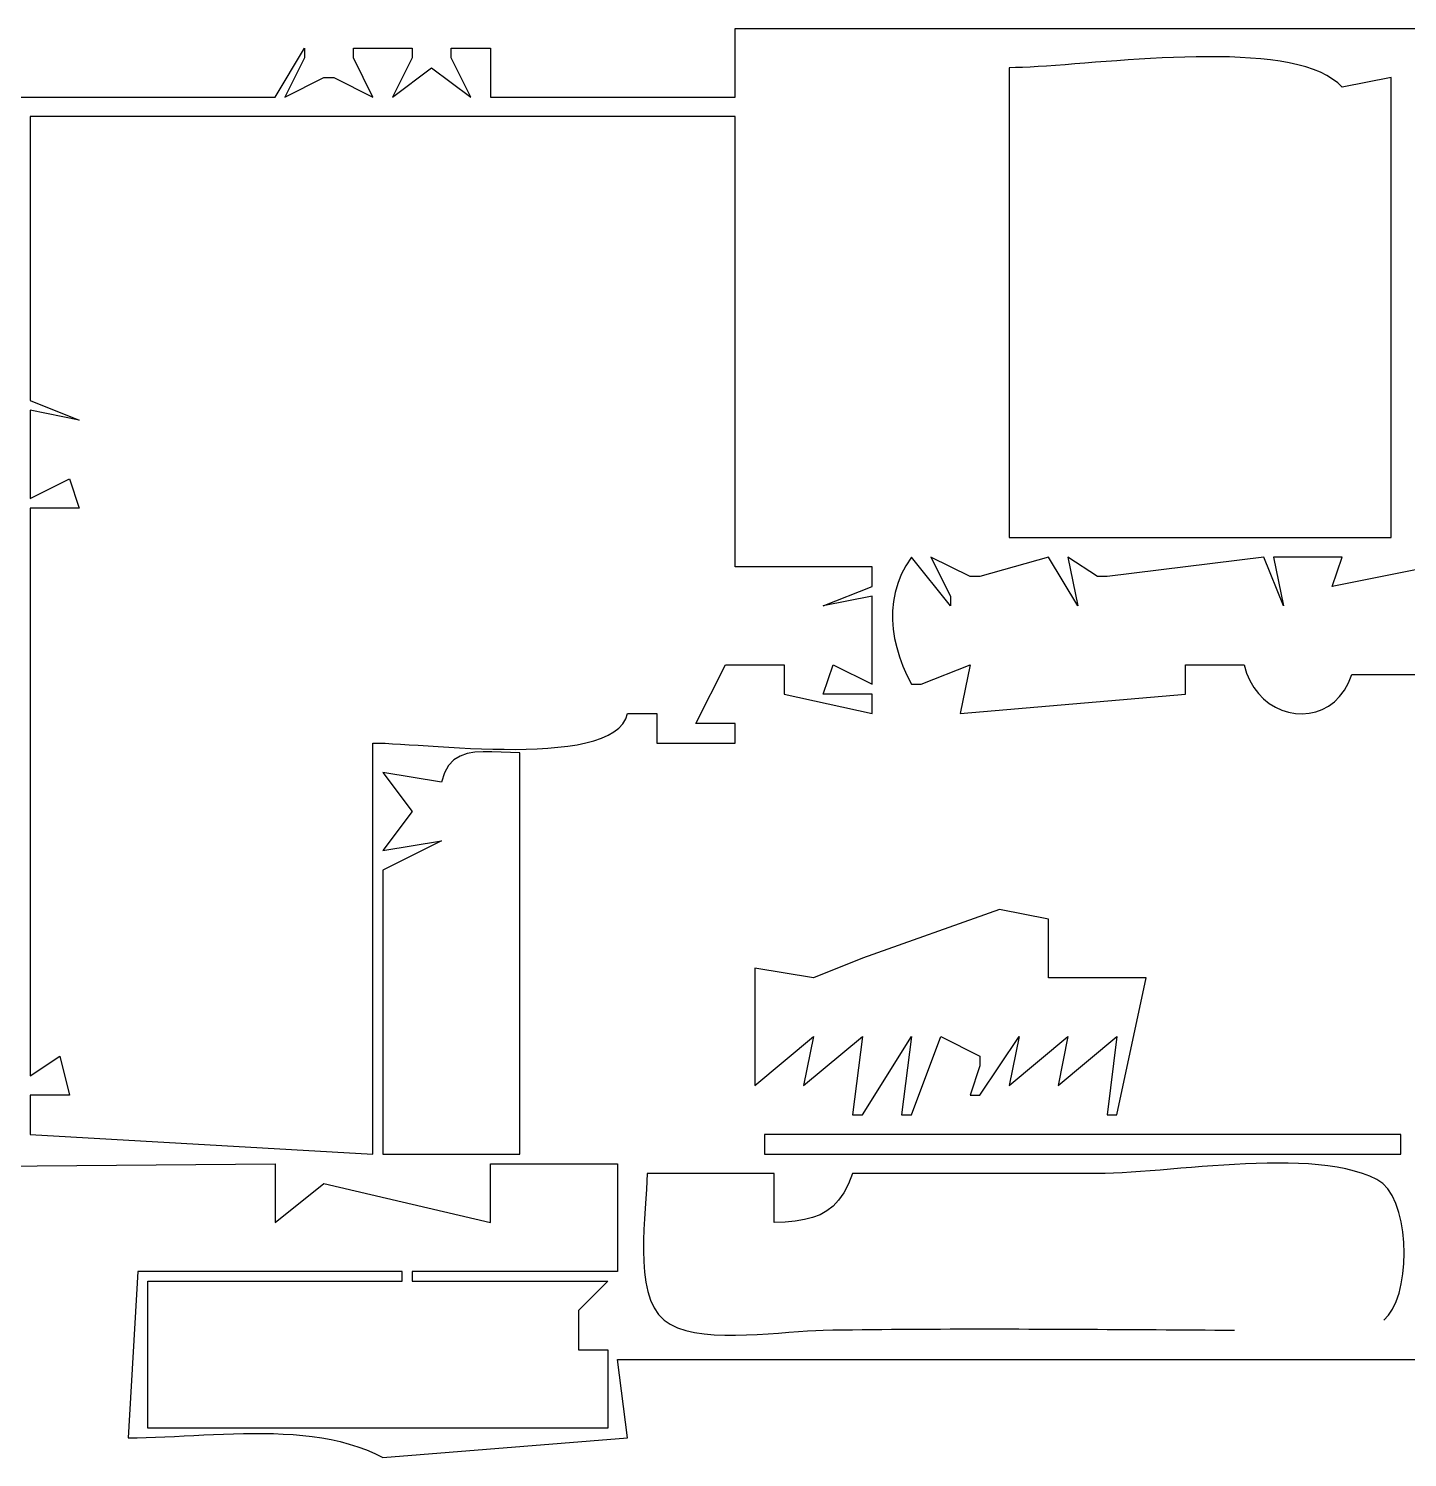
# Model space of a CAD drawing. Header units: metres. Extents: x 259 to 989, y 166 to 626.
# Drawn here: x 589.8 to 730.7, y 309 to 455 of the extents above; entities that cross this region are included whole.
import ezdxf

# ---------------------------------------------------------------- set-up
doc = ezdxf.new("R2010")
doc.units = ezdxf.units.M

msp = doc.modelspace()

# ---------------------------------------------------------------- linework, layer by layer
for p, q in [((662, 448), (662, 455)), ((662, 455), (913, 455)), ((615, 448), (618, 453)), ((618, 453), (618, 452)), ((623, 452), (623, 453)), ((623, 453), (629, 453)), ((629, 453), (629, 452)), ((633, 452), (633, 453)), ((633, 453), (637, 453)), ((637, 453), (637, 448)), ((618, 452), (616, 448)), ((625, 448), (623, 452)), ((629, 452), (627, 448)), ((635, 448), (633, 452)), ((693.8163, 451.1724), (692.9437, 451.1147)), ((694.7356, 451.2385), (693.8163, 451.1724)), ((695.6973, 451.3113), (694.7356, 451.2385)), ((696.6977, 451.3892), (695.6973, 451.3113)), ((697.7325, 451.4705), (696.6977, 451.3892)), ((698.7978, 451.5537), (697.7325, 451.4705)), ((699.8896, 451.637), (698.7978, 451.5537)), ((701.0038, 451.7189), (699.8896, 451.637)), ((702.1365, 451.7976), (701.0038, 451.7189)), ((703.2835, 451.8717), (702.1365, 451.7976)), ((704.4408, 451.9394), (703.2835, 451.8717)), ((705.6044, 451.9991), (704.4408, 451.9394)), ((706.7704, 452.0493), (705.6044, 451.9991)), ((707.9346, 452.0881), (706.7704, 452.0493)), ((709.093, 452.1141), (707.9346, 452.0881)), ((710.2417, 452.1255), (709.093, 452.1141)), ((711.3765, 452.1208), (710.2417, 452.1255)), ((712.4934, 452.0983), (711.3765, 452.1208)), ((713.5885, 452.0563), (712.4934, 452.0983)), ((714.6577, 451.9933), (713.5885, 452.0563)), ((715.6969, 451.9076), (714.6577, 451.9933)), ((716.7021, 451.7976), (715.6969, 451.9076)), ((717.6694, 451.6616), (716.7021, 451.7976)), ((718.5946, 451.498), (717.6694, 451.6616)), ((719.4738, 451.3052), (718.5946, 451.498)), ((720.3028, 451.0816), (719.4738, 451.3052)), ((616, 448), (620, 450)), ((620, 450), (621, 450)), ((621, 450), (625, 448)), ((627, 448), (631, 451)), ((631, 451), (635, 448)), ((690.6459, 451.0079), (690, 451)), ((690, 451), (690, 403)), ((691.3545, 451.0308), (690.6459, 451.0079)), ((692.1218, 451.0669), (691.3545, 451.0308)), ((692.9437, 451.1147), (692.1218, 451.0669)), ((721.0778, 450.8254), (720.3028, 451.0816)), ((721.7946, 450.5351), (721.0778, 450.8254)), ((722.4493, 450.2091), (721.7946, 450.5351)), ((723.0378, 449.8456), (722.4493, 450.2091)), ((723.556, 449.4431), (723.0378, 449.8456)), ((729, 450), (724, 449)), ((729, 403), (729, 450)), ((724, 449), (723.556, 449.4431)), ((588, 448), (615, 448)), ((637, 448), (662, 448)), ((590, 446), (590, 417)), ((662, 446), (590, 446)), ((662, 400), (662, 446)), ((590, 417), (595, 415)), ((595, 415), (590, 416)), ((590, 416), (590, 407)), ((590, 407), (594, 409)), ((594, 409), (595, 406)), ((595, 406), (590, 406)), ((590, 406), (590, 348)), ((690, 403), (729, 403)), ((679.4331, 400.1086), (678.9703, 399.2062)), ((680, 401), (679.4331, 400.1086)), ((684, 396), (680, 401)), ((686, 399), (682, 401)), ((682, 401), (684, 397)), ((694, 401), (687, 399)), ((697, 396), (694, 401)), ((699, 399), (696, 401)), ((696, 401), (697, 396)), ((716, 401), (700, 399)), ((718, 396), (716, 401)), ((724, 401), (717, 401)), ((717, 401), (718, 396)), ((738, 401), (723, 398)), ((723, 398), (724, 401)), ((676, 400), (662, 400)), ((676, 398), (676, 400)), ((678.9703, 399.2062), (678.6072, 398.2941)), ((687, 399), (686, 399)), ((700, 399), (699, 399)), ((671, 396), (676, 398)), ((678.3397, 397.3737), (678.1637, 396.4463)), ((678.6072, 398.2941), (678.3397, 397.3737)), ((676, 397), (671, 396)), ((676, 388), (676, 397)), ((678.1637, 396.4463), (678.0748, 395.5132)), ((684, 397), (684, 396)), ((678.0748, 395.5132), (678.0689, 394.5756)), ((678.0689, 394.5756), (678.1419, 393.6349)), ((678.1419, 393.6349), (678.2895, 392.6925)), ((678.2895, 392.6925), (678.5075, 391.7496)), ((678.5075, 391.7496), (678.7917, 390.8076)), ((658, 384), (661, 390)), ((661, 390), (667, 390)), ((667, 390), (667, 387)), ((671, 387), (672, 390)), ((672, 390), (676, 388)), ((678.7917, 390.8076), (679.138, 389.8678)), ((679.138, 389.8678), (679.5421, 388.9315)), ((681, 388), (686, 390)), ((686, 390), (685, 385)), ((708, 387), (708, 390)), ((708, 390), (714, 390)), ((714, 390), (714.2394, 389.152)), ((679.5421, 388.9315), (680, 388)), ((714.2394, 389.152), (714.5662, 388.3768)), ((714.5662, 388.3768), (714.971, 387.6765)), ((724.6576, 388.1465), (725, 389)), ((725, 389), (732, 389)), ((667, 387), (676, 385)), ((676, 387), (671, 387)), ((676, 385), (676, 387)), ((680, 388), (681, 388)), ((685, 385), (708, 387)), ((714.971, 387.6765), (715.445, 387.0527)), ((715.445, 387.0527), (715.9788, 386.5074)), ((723.7528, 386.7562), (724.2389, 387.3992)), ((724.2389, 387.3992), (724.6576, 388.1465)), ((715.9788, 386.5074), (716.5636, 386.0424)), ((716.5636, 386.0424), (717.1901, 385.6595)), ((717.1901, 385.6595), (717.8493, 385.3607)), ((721.9817, 385.4351), (722.6152, 385.7761)), ((722.6152, 385.7761), (723.2086, 386.2158)), ((723.2086, 386.2158), (723.7528, 386.7562)), ((650.5213, 383.964), (650.8177, 384.455)), ((650.8177, 384.455), (651, 385)), ((651, 385), (654, 385)), ((654, 385), (654, 382)), ((662, 384), (658, 384)), ((662, 382), (662, 384)), ((717.8493, 385.3607), (718.5321, 385.1477)), ((718.5321, 385.1477), (719.2293, 385.0223)), ((719.2293, 385.0223), (719.9321, 384.9866)), ((719.9321, 384.9866), (720.6311, 385.0422)), ((720.6311, 385.0422), (721.3173, 385.1911)), ((721.3173, 385.1911), (721.9817, 385.4351)), ((648.3369, 382.4889), (649.0184, 382.7893)), ((649.0184, 382.7893), (649.6144, 383.1336)), ((649.6144, 383.1336), (650.1178, 383.5244)), ((650.1178, 383.5244), (650.5213, 383.964)), ((625, 340), (625, 382)), ((625, 382), (625.5793, 381.9913)), ((625.5793, 381.9913), (626.2455, 381.9669)), ((626.2455, 381.9669), (626.9913, 381.9293)), ((626.9913, 381.9293), (627.8096, 381.881)), ((627.8096, 381.881), (628.6932, 381.8245)), ((628.6932, 381.8245), (629.6349, 381.7622)), ((629.6349, 381.7622), (630.6275, 381.6966)), ((630.6275, 381.6966), (631.6639, 381.6303)), ((631.6639, 381.6303), (632.7369, 381.5656)), ((632.7369, 381.5656), (633.8392, 381.5051)), ((633.8392, 381.5051), (634.9638, 381.4513)), ((634.9638, 381.4513), (636.1034, 381.4067)), ((636.2605, 381.1049), (635.4084, 381.0519)), ((636.1034, 381.4067), (637.2508, 381.3736)), ((637.1588, 381.0993), (636.2605, 381.1049)), ((638.0902, 381.062), (637.1588, 381.0993)), ((637.2508, 381.3736), (638.3989, 381.3547)), ((639.0416, 381.0199), (638.0902, 381.062)), ((638.3989, 381.3547), (639.5405, 381.3524)), ((639.5405, 381.3524), (640.6684, 381.3692)), ((640.6684, 381.3692), (641.7754, 381.4076)), ((641.7754, 381.4076), (642.8544, 381.47)), ((642.8544, 381.47), (643.8981, 381.559)), ((643.8981, 381.559), (644.8994, 381.677)), ((644.8994, 381.677), (645.8511, 381.8265)), ((645.8511, 381.8265), (646.7461, 382.01)), ((646.7461, 382.01), (647.577, 382.23)), ((647.577, 382.23), (648.3369, 382.4889)), ((654, 382), (662, 382)), ((632.7243, 379.7173), (632.2997, 378.9685)), ((633.2605, 380.2731), (632.7243, 379.7173)), ((633.8953, 380.6629), (633.2605, 380.2731)), ((634.6157, 380.9136), (633.8953, 380.6629)), ((635.4084, 381.0519), (634.6157, 380.9136)), ((640, 381), (639.0416, 381.0199)), ((640, 340), (640, 381)), ((632, 378), (626, 379)), ((626, 379), (629, 375)), ((632.2997, 378.9685), (632, 378)), ((629, 375), (626, 371)), ((626, 371), (632, 372)), ((632, 372), (626, 369)), ((626, 369), (626, 340)), ((689, 365), (675, 360)), ((694, 364), (689, 365)), ((694, 358), (694, 364)), ((675, 360), (670, 358)), ((670, 358), (664, 359)), ((664, 359), (664, 347)), ((704, 358), (694, 358)), ((701, 344), (704, 358)), ((664, 347), (670, 352)), ((670, 352), (669, 347)), ((669, 347), (675, 352)), ((675, 352), (674, 344)), ((675, 344), (680, 352)), ((680, 352), (679, 344)), ((680, 344), (683, 352)), ((683, 352), (687, 350)), ((687, 346), (691, 352)), ((691, 352), (690, 347)), ((690, 347), (696, 352)), ((696, 352), (695, 347)), ((695, 347), (701, 352)), ((701, 352), (700, 344)), ((590, 348), (593, 350)), ((593, 350), (594, 346)), ((687, 349), (686, 346)), ((687, 350), (687, 349)), ((594, 346), (590, 346)), ((590, 346), (590, 342)), ((686, 346), (687, 346)), ((674, 344), (675, 344)), ((679, 344), (680, 344)), ((700, 344), (701, 344)), ((590, 342), (625, 340)), ((665, 342), (665, 340)), ((730, 342), (665, 342)), ((730, 340), (730, 342)), ((497, 338), (615, 339)), ((615, 339), (615, 333)), ((626, 340), (640, 340)), ((637, 333), (637, 339)), ((637, 339), (650, 339)), ((650, 339), (650, 328)), ((665, 340), (730, 340)), ((710.8024, 338.7994), (709.6996, 338.7164)), ((711.9114, 338.8759), (710.8024, 338.7994)), ((713.0229, 338.9436), (711.9114, 338.8759)), ((714.1334, 339.0002), (713.0229, 338.9436)), ((715.2393, 339.0436), (714.1334, 339.0002)), ((716.337, 339.0716), (715.2393, 339.0436)), ((717.4229, 339.0819), (716.337, 339.0716)), ((718.4935, 339.0723), (717.4229, 339.0819)), ((719.5452, 339.0406), (718.4935, 339.0723)), ((720.5743, 338.9846), (719.5452, 339.0406)), ((721.5773, 338.9021), (720.5743, 338.9846)), ((722.5506, 338.7909), (721.5773, 338.9021)), ((723.4907, 338.6488), (722.5506, 338.7909)), ((653, 338), (652.9832, 337.2367)), ((666, 338), (653, 338)), ((666, 333), (666, 338)), ((674, 338), (673.564, 336.944)), ((699, 338), (674, 338)), ((699.7985, 338.0096), (699, 338)), ((700.6427, 338.0369), (699.7985, 338.0096)), ((701.5288, 338.0798), (700.6427, 338.0369)), ((702.4533, 338.136), (701.5288, 338.0798)), ((703.4127, 338.2033), (702.4533, 338.136)), ((704.4033, 338.2795), (703.4127, 338.2033)), ((705.4216, 338.3623), (704.4033, 338.2795)), ((706.464, 338.4497), (705.4216, 338.3623)), ((707.5268, 338.5393), (706.464, 338.4497)), ((708.6066, 338.6289), (707.5268, 338.5393)), ((709.6996, 338.7164), (708.6066, 338.6289)), ((724.3938, 338.4735), (723.4907, 338.6488)), ((725.2566, 338.2628), (724.3938, 338.4735)), ((726.0753, 338.0146), (725.2566, 338.2628)), ((726.8464, 337.7266), (726.0753, 338.0146)), ((727.5663, 337.3966), (726.8464, 337.7266)), ((728.1555, 336.9953), (727.5663, 337.3966)), ((615, 333), (620, 337)), ((620, 337), (637, 333)), ((652.9393, 336.3783), (652.8776, 335.4402)), ((652.9832, 337.2367), (652.9393, 336.3783)), ((673.0903, 336.0485), (672.5721, 335.3001)), ((673.564, 336.944), (673.0903, 336.0485)), ((728.6734, 336.4394), (728.1555, 336.9953)), ((729.1205, 335.7487), (728.6734, 336.4394)), ((652.8076, 334.4379), (652.7386, 333.3867)), ((652.8776, 335.4402), (652.8076, 334.4379)), ((672.0024, 334.6853), (671.3745, 334.1908)), ((672.5721, 335.3001), (672.0024, 334.6853)), ((729.4972, 334.943), (729.1205, 335.7487)), ((729.8043, 334.0422), (729.4972, 334.943)), ((652.7386, 333.3867), (652.6801, 332.3023)), ((667.1212, 333.0539), (666, 333)), ((668.1432, 333.1478), (667.1212, 333.0539)), ((669.0726, 333.295), (668.1432, 333.1478)), ((669.9164, 333.509), (669.0726, 333.295)), ((670.6814, 333.8031), (669.9164, 333.509)), ((671.3745, 334.1908), (670.6814, 333.8031)), ((730.0422, 333.066), (729.8043, 334.0422)), ((730.2116, 332.0343), (730.0422, 333.066)), ((652.6801, 332.3023), (652.6415, 331.2)), ((730.3129, 330.967), (730.2116, 332.0343)), ((652.6415, 331.2), (652.6322, 330.0953)), ((652.6322, 330.0953), (652.6616, 329.0036)), ((730.3468, 329.8838), (730.3129, 330.967)), ((652.6616, 329.0036), (652.7391, 327.9406)), ((730.2145, 327.7492), (730.3138, 328.8046)), ((730.3138, 328.8046), (730.3468, 329.8838)), ((601, 328), (600, 311)), ((628, 328), (601, 328)), ((628, 327), (628, 328)), ((650, 328), (629, 328)), ((629, 328), (629, 327)), ((652.7391, 327.9406), (652.8742, 326.9215)), ((730.0494, 326.7375), (730.2145, 327.7492)), ((602, 312), (602, 327)), ((602, 327), (628, 327)), ((629, 327), (649, 327)), ((649, 327), (646, 324)), ((652.8742, 326.9215), (653.0762, 325.9619)), ((653.0762, 325.9619), (653.3546, 325.0773)), ((729.5243, 324.9243), (729.8192, 325.7892)), ((729.8192, 325.7892), (730.0494, 326.7375)), ((653.3546, 325.0773), (653.7188, 324.283)), ((653.7188, 324.283), (654.1782, 323.5947)), ((728.7429, 323.5237), (729.1654, 324.1625)), ((729.1654, 324.1625), (729.5243, 324.9243)), ((646, 324), (646, 320)), ((654.1782, 323.5947), (654.7423, 323.0277)), ((654.7423, 323.0277), (655.3781, 322.6017)), ((728.2576, 323.0277), (728.7429, 323.5237)), ((655.3781, 322.6017), (656.1189, 322.2565)), ((656.1189, 322.2565), (656.9515, 321.9848)), ((656.9515, 321.9848), (657.863, 321.7799)), ((657.863, 321.7799), (658.8405, 321.6347)), ((658.8405, 321.6347), (659.871, 321.5422)), ((659.871, 321.5422), (660.9415, 321.4954)), ((660.9415, 321.4954), (662.039, 321.4873)), ((662.039, 321.4873), (663.1507, 321.5109)), ((663.1507, 321.5109), (664.2635, 321.5594)), ((664.2635, 321.5594), (665.3644, 321.6255)), ((665.3644, 321.6255), (666.4406, 321.7025)), ((666.4406, 321.7025), (667.4791, 321.7833)), ((667.4791, 321.7833), (668.4668, 321.8609)), ((668.4668, 321.8609), (669.3908, 321.9283)), ((669.3908, 321.9283), (670.2382, 321.9785)), ((670.2382, 321.9785), (670.9961, 322.0046)), ((670.9961, 322.0046), (671.9917, 322.0203)), ((671.9917, 322.0203), (672.9879, 322.0348)), ((672.9879, 322.0348), (673.9848, 322.0481)), ((673.9848, 322.0481), (674.9822, 322.0603)), ((674.9822, 322.0603), (675.9802, 322.0713)), ((675.9802, 322.0713), (676.9786, 322.0812)), ((676.9786, 322.0812), (677.9776, 322.0901)), ((677.9776, 322.0901), (678.977, 322.0979)), ((678.977, 322.0979), (679.9768, 322.1048)), ((679.9768, 322.1048), (680.977, 322.1107)), ((680.977, 322.1107), (681.9775, 322.1156)), ((681.9775, 322.1156), (682.9784, 322.1197)), ((682.9784, 322.1197), (683.9796, 322.1229)), ((683.9796, 322.1229), (684.981, 322.1253)), ((684.981, 322.1253), (685.9826, 322.1269)), ((685.9826, 322.1269), (686.9845, 322.1278)), ((686.9845, 322.1278), (687.9865, 322.1279)), ((687.9865, 322.1279), (688.9887, 322.1274)), ((688.9887, 322.1274), (689.9909, 322.1262)), ((689.9909, 322.1262), (690.9932, 322.1244)), ((690.9932, 322.1244), (691.9956, 322.1221)), ((691.9956, 322.1221), (692.998, 322.1192)), ((692.998, 322.1192), (694.0004, 322.1158)), ((694.0004, 322.1158), (695.0027, 322.1119)), ((695.0027, 322.1119), (696.005, 322.1075)), ((696.005, 322.1075), (697.0071, 322.1028)), ((697.0071, 322.1028), (698.0091, 322.0977)), ((698.0091, 322.0977), (699.0109, 322.0923)), ((699.0109, 322.0923), (700.0125, 322.0866)), ((700.0125, 322.0866), (701.0139, 322.0806)), ((701.0139, 322.0806), (702.015, 322.0743)), ((702.015, 322.0743), (703.0158, 322.0679)), ((703.0158, 322.0679), (704.0163, 322.0613)), ((704.0163, 322.0613), (705.0164, 322.0546)), ((705.0164, 322.0546), (706.0161, 322.0478)), ((706.0161, 322.0478), (707.0155, 322.041)), ((707.0155, 322.041), (708.0143, 322.0341)), ((708.0143, 322.0341), (709.0127, 322.0273)), ((709.0127, 322.0273), (710.0106, 322.0204)), ((710.0106, 322.0204), (711.0079, 322.0137)), ((711.0079, 322.0137), (712.0046, 322.0071)), ((712.0046, 322.0071), (713.0008, 322.0007)), ((646, 320), (649, 320)), ((649, 320), (649, 312)), ((651, 311), (650, 319)), ((650, 319), (789, 319)), ((600, 311), (600.9105, 311.0073)), ((600.9105, 311.0073), (601.8399, 311.0278)), ((601.8399, 311.0278), (602.7866, 311.0592)), ((649, 312), (602, 312)), ((602.7866, 311.0592), (603.7485, 311.099)), ((603.7485, 311.099), (604.7241, 311.145)), ((604.7241, 311.145), (605.7114, 311.1948)), ((605.7114, 311.1948), (606.7087, 311.2461)), ((606.7087, 311.2461), (607.7143, 311.2967)), ((607.7143, 311.2967), (608.7262, 311.344)), ((608.7262, 311.344), (609.7428, 311.3859)), ((609.7428, 311.3859), (610.7622, 311.4199)), ((610.7622, 311.4199), (611.7827, 311.4438)), ((611.7827, 311.4438), (612.8024, 311.4552)), ((612.8024, 311.4552), (613.8196, 311.4519)), ((613.8196, 311.4519), (614.8325, 311.4313)), ((614.8325, 311.4313), (615.8393, 311.3913)), ((615.8393, 311.3913), (616.8382, 311.3295)), ((616.8382, 311.3295), (617.8275, 311.2436)), ((617.8275, 311.2436), (618.8052, 311.1312)), ((618.8052, 311.1312), (619.7697, 310.9901)), ((619.7697, 310.9901), (620.7192, 310.8178)), ((626, 309), (651, 311)), ((620.7192, 310.8178), (621.6518, 310.612)), ((621.6518, 310.612), (622.5659, 310.3705)), ((622.5659, 310.3705), (623.4595, 310.0909)), ((623.4595, 310.0909), (624.3309, 309.7708)), ((624.3309, 309.7708), (625.1783, 309.4079)), ((625.1783, 309.4079), (626, 309))]:
    msp.add_line(p, q)

doc.saveas('drawing.dxf')
